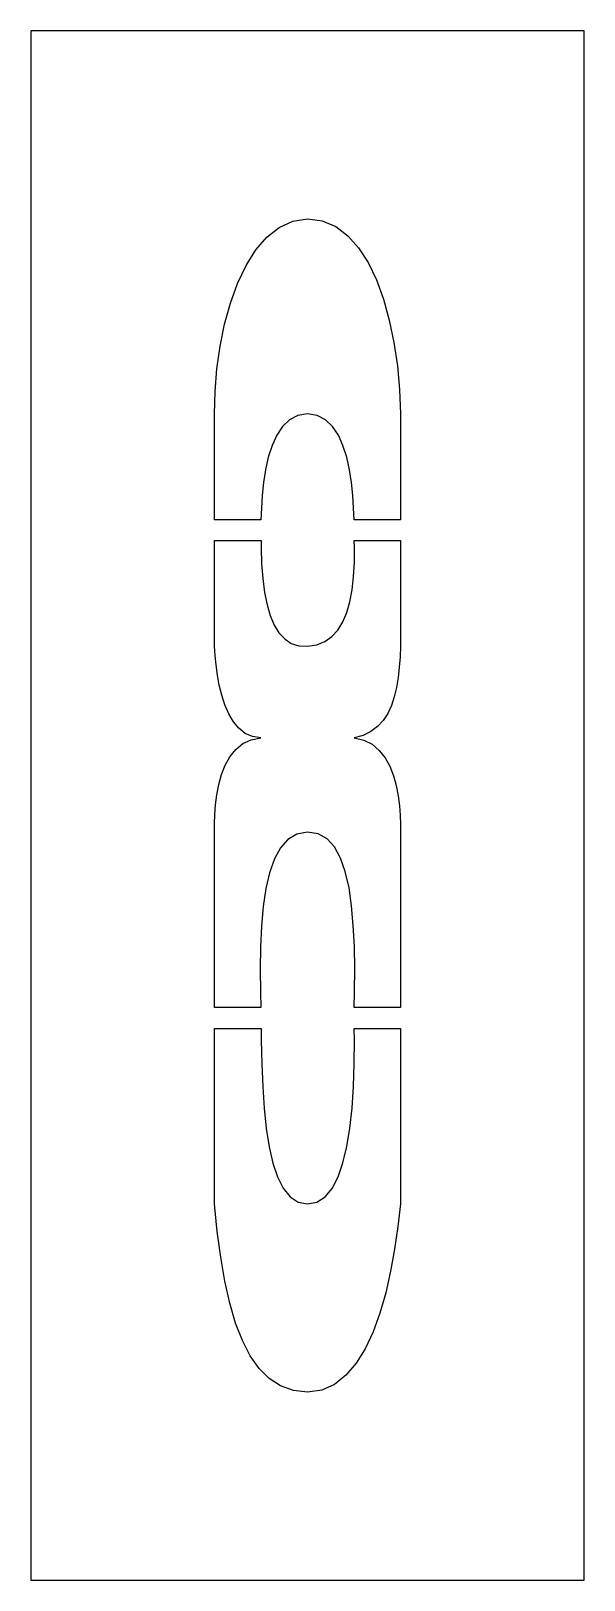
# Model space of a CAD drawing. Extents: x 0 to 20, y 0 to 56.
import ezdxf

# ---------------------------------------------------------------- set-up
doc = ezdxf.new("R2010")
doc.units = 0
doc.layers.add('CUT', color=7, linetype='Continuous')
doc.layers.add('OUTSIDE', color=1, linetype='Continuous')

msp = doc.modelspace()

# ---------------------------------------------------------------- linework, layer by layer
at = {"layer": 'CUT'}
for points in [[(13.1269, 44.7433), (13.2487, 43.8991), (13.3243, 43.0339), (13.3621, 42.1561), (13.3621, 41.8075), (13.3621, 41.4547), (13.3621, 41.1019), (13.3621, 40.7491), (13.3621, 40.4005), (13.3621, 40.0477), (13.3621, 39.6949), (13.3621, 39.3463), (13.3621, 38.9935), (13.3621, 38.6407), (13.3621, 38.3321), (11.6819, 38.3321), (11.6695, 38.7499), (11.6401, 39.2077), (11.5897, 39.6739), (11.5183, 40.1401), (11.4175, 40.5895), (11.2831, 41.0095), (11.1151, 41.3833), (10.9051, 41.7025), (10.6531, 41.9461), (10.3507, 42.1015), (10.0021, 42.1561), (9.6493, 42.1015), (9.3469, 41.9461), (9.0949, 41.7025), (8.8891, 41.3833), (8.7169, 41.0095), (8.5825, 40.5895), (8.4817, 40.1401), (8.4103, 39.6739), (8.3599, 39.2077), (8.3305, 38.7499), (8.3181, 38.3321), (6.6379, 38.3321), (6.6379, 38.6407), (6.6379, 38.9935), (6.6379, 39.3463), (6.6379, 39.6949), (6.6379, 40.0477), (6.6379, 40.4005), (6.6379, 40.7491), (6.6379, 41.1019), (6.6379, 41.4547), (6.6379, 41.8075), (6.6379, 42.1561), (6.6589, 42.9625), (6.7261, 43.7815), (6.8395, 44.6005), (7.0033, 45.3985), (7.2175, 46.1587), (7.4737, 46.8727), (7.7803, 47.5195), (8.1331, 48.0823), (8.5279, 48.5485), (8.9731, 48.9013), (9.4645, 49.1281), (10.0021, 49.2037), (10.5355, 49.1323), (11.0227, 48.9265), (11.4595, 48.5989), (11.8501, 48.1621), (12.1987, 47.6245), (12.4969, 47.0029), (12.7489, 46.3057), (12.9589, 45.5497)], [(13.3621, 36.5449), (13.3621, 36.1963), (13.3621, 35.8477), (13.3621, 35.4991), (13.3621, 35.1505), (13.3621, 34.8019), (13.3621, 34.4533), (13.3621, 34.1047), (13.3621, 33.7561), (13.3453, 33.3739), (13.3201, 32.9959), (13.2781, 32.6263), (13.2193, 32.2693), (13.1395, 31.9333), (13.0345, 31.6183), (12.9001, 31.3285), (12.7321, 31.0723), (12.5347, 30.8539), (12.2911, 30.6733), (12.0097, 30.5347), (11.6821, 30.4465), (12.0349, 30.3667), (12.3415, 30.2113), (12.5935, 29.9929), (12.8035, 29.7241), (12.9715, 29.4175), (13.1059, 29.0773), (13.2067, 28.7203), (13.2781, 28.3549), (13.3243, 27.9937), (13.3537, 27.6451), (13.3621, 27.3259), (13.3621, 27.0361), (13.3621, 26.4859), (13.3621, 25.9315), (13.3621, 25.3813), (13.3621, 24.8269), (13.3621, 24.2725), (13.3621, 23.7223), (13.3621, 23.1679), (13.3621, 22.6177), (13.3621, 22.0633), (13.3621, 21.5089), (13.3621, 20.9587), (13.3621, 20.6921), (11.6877, 20.6921), (11.6989, 21.2611), (11.7073, 22.0969), (11.6947, 22.9033), (11.6569, 23.6677), (11.5939, 24.3775), (11.5015, 25.0285), (11.3671, 25.6081), (11.1949, 26.0995), (10.9765, 26.5027), (10.7077, 26.7967), (10.3843, 26.9815), (10.0021, 27.0361), (9.6157, 26.9647), (9.2923, 26.7715), (9.0235, 26.4691), (8.8009, 26.0659), (8.6287, 25.5703), (8.4943, 24.9949), (8.4019, 24.3523), (8.3389, 23.6425), (8.3011, 22.8865), (8.2885, 22.0885), (8.2969, 21.2569), (8.3108, 20.6921), (6.6379, 20.6921), (6.6379, 20.9587), (6.6379, 21.5089), (6.6379, 22.0633), (6.6379, 22.6177), (6.6379, 23.1679), (6.6379, 23.7223), (6.6379, 24.2725), (6.6379, 24.8269), (6.6379, 25.3813), (6.6379, 25.9315), (6.6379, 26.4859), (6.6379, 27.0361), (6.6379, 27.3343), (6.6505, 27.6619), (6.6757, 28.0189), (6.7219, 28.3843), (6.7933, 28.7539), (6.8941, 29.1151), (7.0285, 29.4553), (7.1965, 29.7619), (7.4065, 30.0265), (7.6627, 30.2365), (7.9651, 30.3793), (8.3179, 30.4465), (8.0155, 30.4885), (7.7509, 30.6061), (7.5199, 30.7909), (7.3225, 31.0303), (7.1545, 31.3159), (7.0117, 31.6351), (6.8983, 31.9837), (6.8101, 32.3449), (6.7429, 32.7145), (6.6925, 33.0799), (6.6589, 33.4285), (6.6379, 33.7561), (6.6379, 34.1047), (6.6379, 34.4533), (6.6379, 34.8019), (6.6379, 35.1505), (6.6379, 35.4991), (6.6379, 35.8477), (6.6379, 36.1963), (6.6379, 36.5449), (6.6379, 36.8935), (6.6379, 37.2421), (6.6379, 37.5801), (8.3203, 37.5801), (8.3221, 37.3219), (8.3389, 36.7423), (8.3809, 36.2005), (8.4481, 35.7049), (8.5363, 35.2597), (8.6497, 34.8649), (8.7967, 34.5247), (8.9689, 34.2391), (9.1747, 34.0207), (9.4141, 33.8611), (9.6871, 33.7729), (10.0021, 33.7561), (10.3381, 33.8107), (10.6321, 33.9283), (10.8841, 34.1047), (11.0983, 34.3399), (11.2789, 34.6339), (11.4217, 34.9741), (11.5351, 35.3647), (11.6191, 35.8015), (11.6695, 36.2803), (11.6989, 36.7969), (11.6989, 37.3513), (11.6924, 37.5801), (13.3621, 37.5801), (13.3621, 37.2421), (13.3621, 36.8935)], [(13.3621, 18.1363), (13.3621, 17.5693), (13.3621, 17.0023), (13.3621, 16.4353), (13.3621, 15.8683), (13.3621, 15.3013), (13.3621, 14.7343), (13.3621, 14.1631), (13.3621, 13.5961), (13.2697, 12.7771), (13.1521, 11.9623), (13.0051, 11.1601), (12.8287, 10.3831), (12.6187, 9.6523), (12.3709, 8.9761), (12.0853, 8.3629), (11.7577, 7.8337), (11.3881, 7.4011), (10.9765, 7.0735), (10.5145, 6.8677), (10.0021, 6.7963), (9.4897, 6.8509), (9.0277, 7.0147), (8.6161, 7.2793), (8.2507, 7.6447), (7.9273, 8.1067), (7.6459, 8.6569), (7.4023, 9.2911), (7.1923, 10.0093), (7.0117, 10.8031), (6.8605, 11.6683), (6.7387, 12.6007), (6.6379, 13.5961), (6.6379, 14.1631), (6.6379, 14.7343), (6.6379, 15.3013), (6.6379, 15.8683), (6.6379, 16.4353), (6.6379, 17.0023), (6.6379, 17.5693), (6.6379, 18.1363), (6.6379, 18.7033), (6.6379, 19.2703), (6.6379, 19.8373), (6.6379, 19.9401), (8.3223, 19.9401), (8.3263, 19.5223), (8.3473, 18.6613), (8.3809, 17.8339), (8.4355, 17.0527), (8.5111, 16.3261), (8.6161, 15.6625), (8.7505, 15.0745), (8.9185, 14.5705), (9.1243, 14.1631), (9.3679, 13.8565), (9.6619, 13.6633), (10.0021, 13.5961), (10.3423, 13.6633), (10.6405, 13.8523), (10.8925, 14.1589), (11.1067, 14.5705), (11.2831, 15.0787), (11.4259, 15.6667), (11.5351, 16.3345), (11.6149, 17.0611), (11.6653, 17.8423), (11.6905, 18.6697), (11.6947, 19.5265), (11.6888, 19.9401), (13.3621, 19.9401), (13.3621, 19.8373), (13.3621, 19.2703), (13.3621, 18.7033)]]:
    msp.add_lwpolyline(points, close=True, dxfattribs=at)
at = {"layer": 'OUTSIDE'}
msp.add_lwpolyline([(0, 0), (20, 0), (20, 56), (0, 56)], close=True, dxfattribs=at)

doc.saveas('drawing.dxf')
